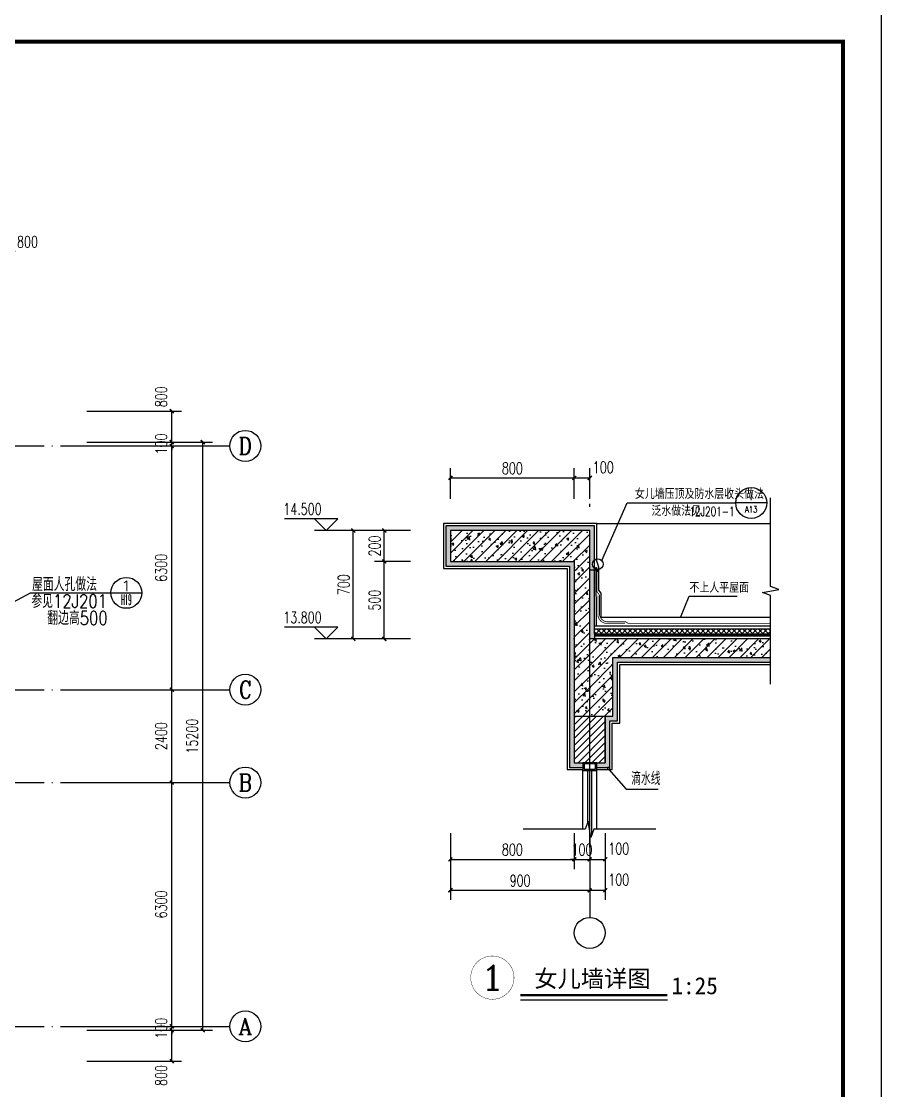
# Model space of a CAD drawing. Extents: x 5904849 to 6011887, y -826029 to -177002.
# Drawn here: x 5942017 to 5964249, y -574480 to -546849 of the extents above; entities that cross this region are included whole.
import ezdxf
from ezdxf.enums import TextEntityAlignment as Align

# ---------------------------------------------------------------- set-up
doc = ezdxf.new("R2010")
doc.units = 0
doc.header["$LTSCALE"] = 1000
doc.header["$MEASUREMENT"] = 0
doc.linetypes.add('DOTE', pattern=[2.4200000000000004, 2, -0.2, 0.02, -0.2])
doc.layers.get('0').update_dxf_attribs({"linetype": 'CONTINUOUS'})
doc.layers.get('Defpoints').update_dxf_attribs({"linetype": 'CONTINUOUS'})
for name, color, linetype in [('AXIS', 3, 'CONTINUOUS'), ('AXIS_TEXT', 7, 'CONTINUOUS'), ('D1-剖段线-105', 105, 'CONTINUOUS'), ('DIM_ELEV', 3, 'CONTINUOUS'), ('DIM_IDEN', 3, 'CONTINUOUS'), ('DIM_LEAD', 3, 'CONTINUOUS'), ('DIM_SYMB', 3, 'CONTINUOUS'), ('DOTE', 252, 'CONTINUOUS'), ('PUB_DIM', 3, 'CONTINUOUS'), ('PUB_TEXT', 7, 'CONTINUOUS'), ('PUB_TITLE', 4, 'CONTINUOUS'), ('WALL', 2, 'CONTINUOUS'), ('WINDOW', 4, 'CONTINUOUS'), ('填充', 251, 'CONTINUOUS'), ('详图粉线', 127, 'CONTINUOUS'), ('防水', 3, 'CONTINUOUS')]:
    doc.layers.add(name, color=color, linetype=linetype)
doc.styles.add('-宋体', font='', dxfattribs={"width": 0.8})
doc.styles.add('_HZTXT', font='txt.shx', dxfattribs={"width": 0.8, "bigfont": 'HZTXT.shx'})
doc.styles.add('_TCH_AXIS', font='COMPLEX', dxfattribs={"bigfont": 'GBCBIG'})
doc.styles.add('_TCH_DIM', font='SIMPLEX', dxfattribs={"bigfont": 'GBCBIG'})
doc.styles.add('_TCH_DIM_T3', font='SIMPLEX', dxfattribs={"width": 0.7058823529411765, "bigfont": 'GBCBIG'})
doc.styles.add('_TCH_LABEL', font='COMPLEX', dxfattribs={"bigfont": 'GBCBIG'})
doc.styles.add('COMP', font='COMPLEX', dxfattribs={"bigfont": 'hztxt'})
doc.styles.add('COMPLEX', font='COMPLEX')
doc.styles.get('-宋体').set_extended_font_data('SimSun')
doc.dimstyles.new('_TCH_ARCH&&100', dxfattribs={"dimtxt": 297.5, "dimasz": 100, "dimexe": 250, "dimexo": 300, "dimgap": 126.25, "dimtad": 1, "dimdec": 0, "dimzin": 0, "dimdsep": 46, "dimtxsty": '_TCH_DIM_T3', "dimblk": 'ARCHTICK', "dimcen": 0.09, "dimclrt": 7, "dimazin": 2, "dimtfac": 1, "dimtdec": 0, "dimtix": 1, "dimtmove": 2, "dimatfit": 3, "dimfxl": 0, "dimtolj": 1, "dimtzin": 0, "dimarcsym": 0})
doc.dimstyles.new('_TCH_ARCH&&25', dxfattribs={"dimtxt": 74.375, "dimasz": 25, "dimexe": 62.5, "dimexo": 75, "dimgap": 25, "dimtad": 1, "dimdec": 0, "dimzin": 0, "dimdsep": 46, "dimtxsty": '_TCH_DIM_T3', "dimblk": 'ARCHTICK', "dimcen": 0.09, "dimclrt": 7, "dimazin": 2, "dimtfac": 1, "dimtdec": 0, "dimtix": 1, "dimtmove": 2, "dimatfit": 3, "dimfxl": 0, "dimtolj": 1, "dimtzin": 0, "dimarcsym": 0})

# ---------------------------------------------------------------- blocks, each defined once
blk = doc.blocks.new('_ArchTick')
at = {"color": 0, "linetype": 'ByBlock', "const_width": 0.4}
blk.add_lwpolyline([(-0.5, -0.5), (0.5, 0.5)], dxfattribs=at)
blk = doc.blocks.new('*D834')
at = {"layer": 'AXIS', "color": 0, "lineweight": -2}
for p, q in [((5943704.3019762, -572919.6496252152), (5946154.3019762, -572919.6496252152)), ((5945904.3019762, -573719.6496252153), (5945904.3019762, -572919.6496252152)), ((5943704.3019762, -573719.6496252153), (5946154.3019762, -573719.6496252153))]:
    blk.add_line(p, q, dxfattribs=at)
at = {"layer": 'Defpoints', "color": 0}
for p in [(5943404.3019762, -572919.6496252152), (5945904.3019762, -572919.6496252152), (5943404.3019762, -573719.6496252153)]:
    blk.add_point(p, dxfattribs=at)
at = {"layer": 'AXIS', "color": 0, "lineweight": -2, "xscale": 100, "yscale": 100, "zscale": 100}
for p, rotation in [((5945904.3019762, -572919.6496252152), 90), ((5945904.3019762, -573719.6496252153), 270)]:
    blk.add_blockref('_ArchTick', p, dxfattribs=dict(at, rotation=rotation))
at = {"layer": 'AXIS', "color": 7, "insert": (5945629.3019762, -574089.6496252153), "char_height": 297.5, "attachment_point": 5, "rotation": 90, "style": '_TCH_DIM_T3'}
blk.add_mtext('\\A1;800', dxfattribs=at)
blk = doc.blocks.new('*D835')
at = {"layer": 'AXIS', "color": 0, "lineweight": -2}
for p, q in [((5945904.3019762, -572819.6496251924), (5945904.3019762, -572719.6496251924)), ((5943704.3019762, -572819.6496251924), (5946154.3019762, -572819.6496251924)), ((5943704.3019762, -572919.6496252152), (5946154.3019762, -572919.6496252152)), ((5945904.3019762, -572919.6496252152), (5945904.3019762, -572819.6496251924)), ((5945904.3019762, -572919.6496252152), (5945904.3019762, -573019.6496252152))]:
    blk.add_line(p, q, dxfattribs=at)
at = {"layer": 'Defpoints', "color": 0}
for p in [(5943404.3019762, -572819.6496251924), (5943404.3019762, -572919.6496252152), (5945904.3019762, -572819.6496251924)]:
    blk.add_point(p, dxfattribs=at)
at = {"layer": 'AXIS', "color": 0, "lineweight": -2, "xscale": 100, "yscale": 100, "zscale": 100}
for p, rotation in [((5945904.3019762, -572819.6496251924), 270), ((5945904.3019762, -572919.6496252152), 90)]:
    blk.add_blockref('_ArchTick', p, dxfattribs=dict(at, rotation=rotation))
at = {"layer": 'AXIS', "color": 7, "insert": (5945629.3019762, -572869.6496252029), "char_height": 297.5, "attachment_point": 5, "rotation": 90, "style": '_TCH_DIM_T3'}
blk.add_mtext('\\A1;100', dxfattribs=at)
blk = doc.blocks.new('*D836')
at = {"layer": 'AXIS', "color": 0, "lineweight": -2}
for p, q in [((5943704.3019762, -566519.6496251924), (5946154.3019762, -566519.6496251924)), ((5945904.3019762, -572819.6496251924), (5945904.3019762, -566519.6496251924)), ((5943704.3019762, -572819.6496251924), (5946154.3019762, -572819.6496251924))]:
    blk.add_line(p, q, dxfattribs=at)
at = {"layer": 'Defpoints', "color": 0}
for p in [(5943404.3019762, -566519.6496251924), (5945904.3019762, -566519.6496251924), (5943404.3019762, -572819.6496251924)]:
    blk.add_point(p, dxfattribs=at)
at = {"layer": 'AXIS', "color": 0, "lineweight": -2, "xscale": 100, "yscale": 100, "zscale": 100}
for p, rotation in [((5945904.3019762, -566519.6496251924), 90), ((5945904.3019762, -572819.6496251924), 270)]:
    blk.add_blockref('_ArchTick', p, dxfattribs=dict(at, rotation=rotation))
at = {"layer": 'AXIS', "color": 7, "insert": (5945629.3019762, -569669.6496251915), "char_height": 297.5, "attachment_point": 5, "rotation": 90, "style": '_TCH_DIM_T3'}
blk.add_mtext('\\A1;6300', dxfattribs=at)
blk = doc.blocks.new('*D837')
at = {"layer": 'AXIS', "color": 0, "lineweight": -2}
for p, q in [((5943704.3019762, -564119.6496251924), (5946154.3019762, -564119.6496251924)), ((5945904.3019762, -566519.6496251924), (5945904.3019762, -564119.6496251924)), ((5943704.3019762, -566519.6496251924), (5946154.3019762, -566519.6496251924))]:
    blk.add_line(p, q, dxfattribs=at)
at = {"layer": 'Defpoints', "color": 0}
for p in [(5943404.3019762, -564119.6496251924), (5945904.3019762, -564119.6496251924), (5943404.3019762, -566519.6496251924)]:
    blk.add_point(p, dxfattribs=at)
at = {"layer": 'AXIS', "color": 0, "lineweight": -2, "xscale": 100, "yscale": 100, "zscale": 100}
for p, rotation in [((5945904.3019762, -564119.6496251924), 90), ((5945904.3019762, -566519.6496251924), 270)]:
    blk.add_blockref('_ArchTick', p, dxfattribs=dict(at, rotation=rotation))
at = {"layer": 'AXIS', "color": 7, "insert": (5945629.3019762, -565319.6496251915), "char_height": 297.5, "attachment_point": 5, "rotation": 90, "style": '_TCH_DIM_T3'}
blk.add_mtext('\\A1;2400', dxfattribs=at)
blk = doc.blocks.new('*D838')
at = {"layer": 'AXIS', "color": 0, "lineweight": -2}
for p, q in [((5943704.3019762, -557819.6496251924), (5946154.3019762, -557819.6496251924)), ((5945904.3019762, -564119.6496251924), (5945904.3019762, -557819.6496251924)), ((5943704.3019762, -564119.6496251924), (5946154.3019762, -564119.6496251924))]:
    blk.add_line(p, q, dxfattribs=at)
at = {"layer": 'Defpoints', "color": 0}
for p in [(5943404.3019762, -557819.6496251924), (5945904.3019762, -557819.6496251924), (5943404.3019762, -564119.6496251924)]:
    blk.add_point(p, dxfattribs=at)
at = {"layer": 'AXIS', "color": 0, "lineweight": -2, "xscale": 100, "yscale": 100, "zscale": 100}
for p, rotation in [((5945904.3019762, -557819.6496251924), 90), ((5945904.3019762, -564119.6496251924), 270)]:
    blk.add_blockref('_ArchTick', p, dxfattribs=dict(at, rotation=rotation))
at = {"layer": 'AXIS', "color": 7, "insert": (5945629.3019762, -560969.6496251915), "char_height": 297.5, "attachment_point": 5, "rotation": 90, "style": '_TCH_DIM_T3'}
blk.add_mtext('\\A1;6300', dxfattribs=at)
blk = doc.blocks.new('*D839')
at = {"layer": 'AXIS', "color": 0, "lineweight": -2}
for p, q in [((5943704.3019762, -557719.6496252152), (5946154.3019762, -557719.6496252152)), ((5943704.3019762, -557819.6496251924), (5946154.3019762, -557819.6496251924)), ((5945904.3019762, -557719.6496252152), (5945904.3019762, -557619.6496252152)), ((5945904.3019762, -557819.6496251924), (5945904.3019762, -557719.6496252152)), ((5945904.3019762, -557819.6496251924), (5945904.3019762, -557919.6496251924))]:
    blk.add_line(p, q, dxfattribs=at)
at = {"layer": 'Defpoints', "color": 0}
for p in [(5943404.3019762, -557719.6496252152), (5943404.3019762, -557819.6496251924), (5945904.3019762, -557719.6496252152)]:
    blk.add_point(p, dxfattribs=at)
at = {"layer": 'AXIS', "color": 0, "lineweight": -2, "xscale": 100, "yscale": 100, "zscale": 100}
for p, rotation in [((5945904.3019762, -557719.6496252152), 270), ((5945904.3019762, -557819.6496251924), 90)]:
    blk.add_blockref('_ArchTick', p, dxfattribs=dict(at, rotation=rotation))
at = {"layer": 'AXIS', "color": 7, "insert": (5945629.3019762, -557769.6496252029), "char_height": 297.5, "attachment_point": 5, "rotation": 90, "style": '_TCH_DIM_T3'}
blk.add_mtext('\\A1;100', dxfattribs=at)
blk = doc.blocks.new('*D840')
at = {"layer": 'AXIS', "color": 0, "lineweight": -2}
for p, q in [((5943704.3019762, -556919.6496252152), (5946154.3019762, -556919.6496252152)), ((5945904.3019762, -557719.6496252152), (5945904.3019762, -556919.6496252152)), ((5943704.3019762, -557719.6496252152), (5946154.3019762, -557719.6496252152))]:
    blk.add_line(p, q, dxfattribs=at)
at = {"layer": 'Defpoints', "color": 0}
for p in [(5943404.3019762, -556919.6496252152), (5945904.3019762, -556919.6496252152), (5943404.3019762, -557719.6496252152)]:
    blk.add_point(p, dxfattribs=at)
at = {"layer": 'AXIS', "color": 0, "lineweight": -2, "xscale": 100, "yscale": 100, "zscale": 100}
for p, rotation in [((5945904.3019762, -556919.6496252152), 90), ((5945904.3019762, -557719.6496252152), 270)]:
    blk.add_blockref('_ArchTick', p, dxfattribs=dict(at, rotation=rotation))
at = {"layer": 'AXIS', "color": 7, "insert": (5945629.3019762, -556549.6496252152), "char_height": 297.5, "attachment_point": 5, "rotation": 90, "style": '_TCH_DIM_T3'}
blk.add_mtext('\\A1;800', dxfattribs=at)
blk = doc.blocks.new('*D841')
at = {"layer": 'AXIS', "color": 0, "lineweight": -2}
for p, q in [((5943704.3019762, -557719.6496252152), (5946954.3019762, -557719.6496252152)), ((5946704.3019762, -572919.6496252152), (5946704.3019762, -557719.6496252152)), ((5943704.3019762, -572919.6496252152), (5946954.3019762, -572919.6496252152))]:
    blk.add_line(p, q, dxfattribs=at)
at = {"layer": 'Defpoints', "color": 0}
for p in [(5943404.3019762, -557719.6496252152), (5946704.3019762, -557719.6496252152), (5943404.3019762, -572919.6496252152)]:
    blk.add_point(p, dxfattribs=at)
at = {"layer": 'AXIS', "color": 0, "lineweight": -2, "xscale": 100, "yscale": 100, "zscale": 100}
for p, rotation in [((5946704.3019762, -557719.6496252152), 90), ((5946704.3019762, -572919.6496252152), 270)]:
    blk.add_blockref('_ArchTick', p, dxfattribs=dict(at, rotation=rotation))
at = {"layer": 'AXIS', "color": 7, "insert": (5946429.3019762, -565319.6496252143), "char_height": 297.5, "attachment_point": 5, "rotation": 90, "style": '_TCH_DIM_T3'}
blk.add_mtext('\\A1;15200', dxfattribs=at)
blk = doc.blocks.new('*D858')
at = {"layer": 'AXIS', "color": 0, "lineweight": -2}
for p, q in [((5941004.3019762, -555019.6496251919), (5941004.3019762, -552569.6496251919)), ((5941804.3019762, -555019.6496251919), (5941804.3019762, -552569.6496251919)), ((5941004.3019762, -552819.6496251919), (5941804.3019762, -552819.6496251919))]:
    blk.add_line(p, q, dxfattribs=at)
at = {"layer": 'Defpoints', "color": 0}
for p in [(5941804.3019762, -552819.6496251919), (5941004.3019762, -555319.6496251919), (5941804.3019762, -555319.6496251919)]:
    blk.add_point(p, dxfattribs=at)
at = {"layer": 'AXIS', "color": 0, "lineweight": -2, "xscale": 100, "yscale": 100, "zscale": 100, "rotation": 180}
blk.add_blockref('_ArchTick', (5941004.3019762, -552819.6496251919), dxfattribs=at)
at = {"layer": 'AXIS', "color": 0, "lineweight": -2, "xscale": 100, "yscale": 100, "zscale": 100}
blk.add_blockref('_ArchTick', (5941804.3019762, -552819.6496251919), dxfattribs=at)
at = {"layer": 'AXIS', "color": 7, "insert": (5942174.3019762, -552544.6496251919), "char_height": 297.5, "attachment_point": 5, "style": '_TCH_DIM_T3'}
blk.add_mtext('\\A1;800', dxfattribs=at)
blk = doc.blocks.new('*D116')
at = {"layer": 'AXIS', "color": 0, "lineweight": -2, "transparency": 16777216}
for p, q in [((820.9150096941739, 2499.380962138996), (589.665009694174, 2499.380962138996)), ((652.1650096941739, 1999.380962136667), (652.165009694174, 2499.380962138996)), ((820.9150096941739, 1999.380962136667), (589.6650096941739, 1999.380962136667))]:
    blk.add_line(p, q, dxfattribs=at)
at = {"layer": 'Defpoints', "color": 0, "transparency": 16777216}
for p in [(652.165009694174, 2499.380962138996), (895.9150096941739, 2499.380962138996), (895.9150096941739, 1999.380962136667)]:
    blk.add_point(p, dxfattribs=at)
at = {"layer": 'AXIS', "color": 0, "lineweight": -2, "transparency": 16777216, "xscale": 25, "yscale": 25, "zscale": 25}
for p, rotation in [((652.165009694174, 2499.380962138996), 90), ((652.1650096941739, 1999.380962136667), 270)]:
    blk.add_blockref('_ArchTick', p, dxfattribs=dict(at, rotation=rotation))
at = {"layer": 'AXIS', "color": 7, "transparency": 16777216, "insert": (589.9775096941736, 2249.380962137831), "char_height": 74.375, "attachment_point": 5, "rotation": 90, "style": '_TCH_DIM_T3'}
blk.add_mtext('\\A1;500', dxfattribs=at)
blk = doc.blocks.new('*D117')
at = {"layer": 'AXIS', "color": 0, "lineweight": -2, "transparency": 16777216}
for p, q in [((820.9150096941739, 2699.380962138996), (589.6650096941739, 2699.380962138996)), ((652.1650096941739, 2499.380962138996), (652.1650096941739, 2699.380962138996)), ((820.9150096941739, 2499.380962138996), (589.6650096941739, 2499.380962138996))]:
    blk.add_line(p, q, dxfattribs=at)
at = {"layer": 'Defpoints', "color": 0, "transparency": 16777216}
for p in [(652.1650096941739, 2699.380962138996), (895.9150096941739, 2699.380962138996), (895.9150096941739, 2499.380962138996)]:
    blk.add_point(p, dxfattribs=at)
at = {"layer": 'AXIS', "color": 0, "lineweight": -2, "transparency": 16777216, "xscale": 25, "yscale": 25, "zscale": 25}
for p, rotation in [((652.1650096941739, 2699.380962138996), 90), ((652.1650096941739, 2499.380962138996), 270)]:
    blk.add_blockref('_ArchTick', p, dxfattribs=dict(at, rotation=rotation))
at = {"layer": 'AXIS', "color": 7, "transparency": 16777216, "insert": (589.9775096941735, 2599.380962138996), "char_height": 74.375, "attachment_point": 5, "rotation": 90, "style": '_TCH_DIM_T3'}
blk.add_mtext('\\A1;200', dxfattribs=at)
blk = doc.blocks.new('*D118')
at = {"layer": 'AXIS', "color": 0, "lineweight": -2, "transparency": 16777216}
for p, q in [((820.9150096941739, 2699.380962138996), (389.665009694174, 2699.380962138996)), ((452.1650096941739, 1999.380962138297), (452.165009694174, 2699.380962138996)), ((820.9150096941739, 1999.380962138297), (389.6650096941739, 1999.380962138297))]:
    blk.add_line(p, q, dxfattribs=at)
at = {"layer": 'Defpoints', "color": 0, "transparency": 16777216}
for p in [(452.165009694174, 2699.380962138996), (895.9150096941739, 2699.380962138996), (895.9150096941739, 1999.380962138297)]:
    blk.add_point(p, dxfattribs=at)
at = {"layer": 'AXIS', "color": 0, "lineweight": -2, "transparency": 16777216, "xscale": 25, "yscale": 25, "zscale": 25}
for p, rotation in [((452.165009694174, 2699.380962138996), 90), ((452.1650096941739, 1999.380962138297), 270)]:
    blk.add_blockref('_ArchTick', p, dxfattribs=dict(at, rotation=rotation))
at = {"layer": 'AXIS', "color": 7, "transparency": 16777216, "insert": (389.9775096941736, 2349.380962138646), "char_height": 74.375, "attachment_point": 5, "rotation": 90, "style": '_TCH_DIM_T3'}
blk.add_mtext('\\A1;700', dxfattribs=at)
blk = doc.blocks.new('_AXISO')
blk.add_circle((0, 0), 0.5)
at = {"layer": 'AXIS_TEXT', "style": 'COMPLEX', "width": 1.041666666666667}
blk.add_attdef('A', text='', height=0.56, dxfattribs=at).set_placement((-0.25, -0.28), (0.25, -0.28), align=Align.FIT)
blk = doc.blocks.new('*D119')
at = {"layer": 'AXIS', "color": 0, "lineweight": -2, "transparency": 16777216}
for p, q in [((1979.65267263446, 743.7477057212964), (1979.65267263446, 512.4977057212964)), ((2079.652672788128, 743.7477057212964), (2079.652672788128, 512.4977057212964)), ((1979.65267263446, 574.9977057212964), (2079.652672788128, 574.9977057212964))]:
    blk.add_line(p, q, dxfattribs=at)
at = {"layer": 'Defpoints', "color": 0, "transparency": 16777216}
for p in [(1979.65267263446, 818.7477057212964), (2079.652672788128, 818.7477057212964), (2079.652672788128, 574.9977057212964)]:
    blk.add_point(p, dxfattribs=at)
at = {"layer": 'AXIS', "color": 0, "lineweight": -2, "transparency": 16777216, "xscale": 25, "yscale": 25, "zscale": 25, "rotation": 180}
blk.add_blockref('_ArchTick', (1979.65267263446, 574.9977057212964), dxfattribs=at)
at = {"layer": 'AXIS', "color": 0, "lineweight": -2, "transparency": 16777216, "xscale": 25, "yscale": 25, "zscale": 25}
blk.add_blockref('_ArchTick', (2079.652672788128, 574.9977057212964), dxfattribs=at)
at = {"layer": 'AXIS', "color": 7, "transparency": 16777216, "insert": (2167.152672788128, 643.7477057212964), "char_height": 74.375, "attachment_point": 5, "style": '_TCH_DIM_T3'}
blk.add_mtext('\\A1;100', dxfattribs=at)
blk = doc.blocks.new('*D120')
at = {"layer": 'AXIS', "color": 0, "lineweight": -2, "transparency": 16777216}
for p, q in [((1879.652672616765, 743.7477057212964), (1879.652672616765, 512.4977057212964)), ((1979.65267263446, 743.7477057212964), (1979.65267263446, 512.4977057212964)), ((1879.652672616765, 574.9977057212964), (1854.652672616765, 574.9977057212964)), ((1879.652672616765, 574.9977057212964), (1979.65267263446, 574.9977057212964)), ((1979.65267263446, 574.9977057212964), (2004.65267263446, 574.9977057212964))]:
    blk.add_line(p, q, dxfattribs=at)
at = {"layer": 'Defpoints', "color": 0, "transparency": 16777216}
for p in [(1879.652672616765, 818.7477057212964), (1979.65267263446, 818.7477057212964), (1979.65267263446, 574.9977057212964)]:
    blk.add_point(p, dxfattribs=at)
at = {"layer": 'AXIS', "color": 0, "lineweight": -2, "transparency": 16777216, "xscale": 25, "yscale": 25, "zscale": 25}
blk.add_blockref('_ArchTick', (1879.652672616765, 574.9977057212964), dxfattribs=at)
at = {"layer": 'AXIS', "color": 0, "lineweight": -2, "transparency": 16777216, "xscale": 25, "yscale": 25, "zscale": 25, "rotation": 180}
blk.add_blockref('_ArchTick', (1979.65267263446, 574.9977057212964), dxfattribs=at)
at = {"layer": 'AXIS', "color": 7, "transparency": 16777216, "insert": (1929.652672625612, 637.1852057212964), "char_height": 74.375, "attachment_point": 5, "style": '_TCH_DIM_T3'}
blk.add_mtext('\\A1;100', dxfattribs=at)
blk = doc.blocks.new('*D121')
at = {"layer": 'AXIS', "color": 0, "lineweight": -2, "transparency": 16777216}
for p, q in [((1079.652672616765, 743.7477057212965), (1079.652672616765, 512.4977057212964)), ((1879.652672616765, 743.7477057212964), (1879.652672616765, 512.4977057212964)), ((1079.652672616765, 574.9977057212964), (1879.652672616765, 574.9977057212964))]:
    blk.add_line(p, q, dxfattribs=at)
at = {"layer": 'Defpoints', "color": 0, "transparency": 16777216}
for p in [(1079.652672616765, 818.7477057212965), (1879.652672616765, 818.7477057212964), (1879.652672616765, 574.9977057212964)]:
    blk.add_point(p, dxfattribs=at)
at = {"layer": 'AXIS', "color": 0, "lineweight": -2, "transparency": 16777216, "xscale": 25, "yscale": 25, "zscale": 25, "rotation": 180}
blk.add_blockref('_ArchTick', (1079.652672616765, 574.9977057212964), dxfattribs=at)
at = {"layer": 'AXIS', "color": 0, "lineweight": -2, "transparency": 16777216, "xscale": 25, "yscale": 25, "zscale": 25}
blk.add_blockref('_ArchTick', (1879.652672616765, 574.9977057212964), dxfattribs=at)
at = {"layer": 'AXIS', "color": 7, "transparency": 16777216, "insert": (1479.652672616765, 637.1852057212964), "char_height": 74.375, "attachment_point": 5, "style": '_TCH_DIM_T3'}
blk.add_mtext('\\A1;800', dxfattribs=at)
blk = doc.blocks.new('*D122')
at = {"layer": 'AXIS', "color": 0, "lineweight": -2, "transparency": 16777216}
for p, q in [((1979.652672632597, 743.7477057212964), (1979.652672632597, 312.4977057212964)), ((2079.652672788128, 743.7477057212964), (2079.652672788128, 312.4977057212964)), ((1979.652672632597, 374.9977057212964), (2079.652672788128, 374.9977057212964))]:
    blk.add_line(p, q, dxfattribs=at)
at = {"layer": 'Defpoints', "color": 0, "transparency": 16777216}
for p in [(1979.652672632597, 818.7477057212964), (2079.652672788128, 818.7477057212964), (2079.652672788128, 374.9977057212964)]:
    blk.add_point(p, dxfattribs=at)
at = {"layer": 'AXIS', "color": 0, "lineweight": -2, "transparency": 16777216, "xscale": 25, "yscale": 25, "zscale": 25, "rotation": 180}
blk.add_blockref('_ArchTick', (1979.652672632597, 374.9977057212964), dxfattribs=at)
at = {"layer": 'AXIS', "color": 0, "lineweight": -2, "transparency": 16777216, "xscale": 25, "yscale": 25, "zscale": 25}
blk.add_blockref('_ArchTick', (2079.652672788128, 374.9977057212964), dxfattribs=at)
at = {"layer": 'AXIS', "color": 7, "transparency": 16777216, "insert": (2167.152672788128, 443.7477057212964), "char_height": 74.375, "attachment_point": 5, "style": '_TCH_DIM_T3'}
blk.add_mtext('\\A1;100', dxfattribs=at)
blk = doc.blocks.new('*D123')
at = {"layer": 'AXIS', "color": 0, "lineweight": -2, "transparency": 16777216}
for p, q in [((1079.652672616765, 743.7477057212965), (1079.652672616765, 312.4977057212964)), ((1979.652672632597, 743.7477057212964), (1979.652672632597, 312.4977057212964)), ((1079.652672616765, 374.9977057212964), (1979.652672632597, 374.9977057212964))]:
    blk.add_line(p, q, dxfattribs=at)
at = {"layer": 'Defpoints', "color": 0, "transparency": 16777216}
for p in [(1079.652672616765, 818.7477057212965), (1979.652672632597, 818.7477057212964), (1979.652672632597, 374.9977057212964)]:
    blk.add_point(p, dxfattribs=at)
at = {"layer": 'AXIS', "color": 0, "lineweight": -2, "transparency": 16777216, "xscale": 25, "yscale": 25, "zscale": 25, "rotation": 180}
blk.add_blockref('_ArchTick', (1079.652672616765, 374.9977057212964), dxfattribs=at)
at = {"layer": 'AXIS', "color": 0, "lineweight": -2, "transparency": 16777216, "xscale": 25, "yscale": 25, "zscale": 25}
blk.add_blockref('_ArchTick', (1979.652672632597, 374.9977057212964), dxfattribs=at)
at = {"layer": 'AXIS', "color": 7, "transparency": 16777216, "insert": (1529.652672624681, 437.1852057212964), "char_height": 74.375, "attachment_point": 5, "style": '_TCH_DIM_T3'}
blk.add_mtext('\\A1;900', dxfattribs=at)
blk = doc.blocks.new('*D124')
at = {"layer": 'AXIS', "color": 0, "lineweight": -2, "transparency": 16777216}
for p, q in [((1879.65267262049, 2904.133797599934), (1879.65267262049, 3101.874881188385)), ((1979.652672635391, 2904.133797599934), (1979.652672635391, 3101.874881188385)), ((1879.65267262049, 3039.374881188385), (1979.652672635391, 3039.374881188385))]:
    blk.add_line(p, q, dxfattribs=at)
at = {"layer": 'Defpoints', "color": 0, "transparency": 16777216}
for p in [(1979.652672635391, 3039.374881188385), (1879.65267262049, 2829.133797599934), (1979.652672635391, 2829.133797599934)]:
    blk.add_point(p, dxfattribs=at)
at = {"layer": 'AXIS', "color": 0, "lineweight": -2, "transparency": 16777216, "xscale": 25, "yscale": 25, "zscale": 25, "rotation": 180}
blk.add_blockref('_ArchTick', (1879.65267262049, 3039.374881188385), dxfattribs=at)
at = {"layer": 'AXIS', "color": 0, "lineweight": -2, "transparency": 16777216, "xscale": 25, "yscale": 25, "zscale": 25}
blk.add_blockref('_ArchTick', (1979.652672635391, 3039.374881188385), dxfattribs=at)
at = {"layer": 'AXIS', "color": 7, "transparency": 16777216, "insert": (2067.152672635391, 3108.124881188385), "char_height": 74.375, "attachment_point": 5, "style": '_TCH_DIM_T3'}
blk.add_mtext('\\A1;100', dxfattribs=at)
blk = doc.blocks.new('*D125')
at = {"layer": 'AXIS', "color": 0, "lineweight": -2, "transparency": 16777216}
for p, q in [((1079.652672616765, 2904.133797599934), (1079.652672616765, 3101.874881188385)), ((1879.65267262049, 2904.133797599934), (1879.65267262049, 3101.874881188385)), ((1079.652672616765, 3039.374881188385), (1879.65267262049, 3039.374881188385))]:
    blk.add_line(p, q, dxfattribs=at)
at = {"layer": 'Defpoints', "color": 0, "transparency": 16777216}
for p in [(1879.65267262049, 3039.374881188385), (1079.652672616765, 2829.133797599934), (1879.65267262049, 2829.133797599934)]:
    blk.add_point(p, dxfattribs=at)
at = {"layer": 'AXIS', "color": 0, "lineweight": -2, "transparency": 16777216, "xscale": 25, "yscale": 25, "zscale": 25, "rotation": 180}
blk.add_blockref('_ArchTick', (1079.652672616765, 3039.374881188385), dxfattribs=at)
at = {"layer": 'AXIS', "color": 0, "lineweight": -2, "transparency": 16777216, "xscale": 25, "yscale": 25, "zscale": 25}
blk.add_blockref('_ArchTick', (1879.65267262049, 3039.374881188385), dxfattribs=at)
at = {"layer": 'AXIS', "color": 7, "transparency": 16777216, "insert": (1479.652672618628, 3101.562381188385), "char_height": 74.375, "attachment_point": 5, "style": '_TCH_DIM_T3'}
blk.add_mtext('\\A1;800', dxfattribs=at)
blk = doc.blocks.new('_INDEX')
blk.add_line((-0.5, 0), (0.5, 0))
blk.add_circle((0, 0), 0.5)
at = {"style": 'COMP'}
for tag, width, p, p2 in [('1', 2.333333333333333, (-0.17, 0.05), (0.17, 0.05)), ('-', 1.166666666666667, (-0.17, -0.39), (0.17, -0.39))]:
    blk.add_attdef(tag, text='', height=0.34, dxfattribs=dict(at, width=width)).set_placement(p, p2, align=Align.FIT)
blk = doc.blocks.new('A$C7E500BB8')
at = {"layer": '填充', "ltscale": 0.5}
h = blk.add_hatch(dxfattribs=at)
h.set_pattern_fill('HONEY', color=1, scale=8, style=0)
h.set_pattern_definition([(0, (-5462541.072624149, 525212.0660388405), (19.05, 10.99852), [12.7, -25.4]), (120, (-5462541.072624149, 525212.0660388405), (-19.04999772403122, 10.99852394209356), [12.69999999999999, -25.39999999999997]), (59.99999999999999, (-5462541.072624149, 525212.0660388405), (2.27596877877545e-06, 21.99704394209355), [-25.4, 12.7])])
edge = h.paths.add_edge_path()
edge.add_line((2009.652672617696, 2089.601049116813), (2009.652672617696, 2455.200442051631))
edge.add_arc((2031.850329891779, 2481.889756160555), 34.71390897122404, 180.0000000003843, 230.2495063165427, ccw=False)
edge.add_arc((2031.850329891779, 2481.88975616009), 34.71390897128731, 129.7504936834573, 179.9999999996157, ccw=False)
edge.add_line((2009.652672617696, 2508.579070269014), (2009.652672617696, 2744.380962138297))
edge.add_line((2009.652672617696, 2744.380962138297), (2009.652672617696, 2729.380962138297))
edge.add_line((2009.652672617696, 2729.380962138297), (1979.652672633529, 2729.380962138297))
edge.add_line((1979.652672633529, 2729.380962138297), (1979.652672633529, 1999.380962138297))
edge.add_line((1979.652672633529, 1999.380962138297), (2009.652672617696, 1999.380962138297))
edge.add_line((2009.652672617696, 1999.380962138297), (2009.652672617696, 2089.601049116813))
h.paths.add_polyline_path([(1979.652672633529, 2729.380962138297), (1049.652672617696, 2729.380962138996), (1049.652672617696, 2469.380962138996), (1849.652672616765, 2469.380962138297), (1849.652672579512, 1169.380962158903), (1934.652672633529, 1169.380962158903), (1934.652672633529, 1199.380962158088), (1879.652672617696, 1199.380962165073), (1879.652672617696, 1499.380962139694), (1879.652672616765, 2499.380962138297), (1079.652672617696, 2499.380962138996), (1079.652672617696, 2699.380962138996), (1979.652672617696, 2699.380962138297)])
h.paths.add_polyline_path([(2109.65267264843, 1469.380962138297), (2159.652672617696, 1469.380962138297), (2159.652672617696, 1849.380962138297), (3148.181492013857, 1849.380962138297), (3148.181492013857, 1879.380962138297), (2129.652672617696, 1879.380962138297), (2129.652672617696, 1499.380962138297), (2079.652672751807, 1499.380962138297), (2079.652672787197, 1199.380962139694), (2024.652672633529, 1199.380962146679), (2024.652672633529, 1169.380962165073), (2109.65267264843, 1169.380962165073)])
at = {"layer": '填充'}
h = blk.add_hatch(dxfattribs=at)
h.set_pattern_fill('钢筋混凝土', color=256, scale=20, style=0)
h.set_pattern_definition([(45, (-5462541.072624149, 525212.0660388405), (-35.35533905932738, 35.35533905932738), []), (49.99999999999999, (-5462541.072624149, 525212.0660388405), (143.4520365201507, -12.55042699651902), [15, -165]), (355, (-5462541.072624149, 525212.0660388405), (-27.7502667226, 150.4384267400024), [12, -132]), (100.4514, (-5462529.118288149, 525211.0201708404), (115.7018763428043, 137.8879084121907), [12.748038, -140.2284224]), (46.18420000000002, (-5462541.072624149, 525252.0660388405), (213.4482097251289, -33.10380286580362), [22.49999999999998, -247.4999999999998]), (96.6356, (-5462523.285275149, 525249.3073774404), (186.9325411097407, 194.8235741800883), [19.1220576, -210.3426]), (351.1842, (-5462541.072624149, 525252.0660388405), (186.9323890267254, 194.8237201850649), [18, -198]), (21, (-5462521.072624149, 525242.0660388405), (119.3814104236923, -80.52377813306776), [15, -165]), (326.0000000000001, (-5462521.072624149, 525242.0660388405), (48.66306638431634, 145.0300090093706), [12, -132]), (71.4514, (-5462511.124177549, 525235.3557176405), (168.044525716298, 64.50609934199048), [12.748038, -140.2284224]), (37.50000000000001, (-5462541.072624149, 525212.0660388405), (2.431971063458134, 66.5787707662623), [0, -130.4, 0, -134, 0, -132.5]), (7.499999999999999, (-5462541.072624149, 525212.0660388405), (52.61390748842972, 78.88234237647205), [0, -76.39999999999999, 0, -127.4, 0, -50.5]), (327.5, (-5462585.672624148, 525212.0660388405), (106.7644872344818, -4.510974346875951), [0, -50, 0, -156, 0, -207]), (317.5, (-5462605.672624148, 525212.0660388405), (116.6372338684772, 20.02099646646354), [0, -65, 0, -103.6, 0, -147])])
h.paths.add_polyline_path([(1979.652672633529, 1999.380962138297), (1979.652672633529, 1499.380962138297), (2129.652672617696, 1499.380962138297), (2129.652672617696, 1879.380962138297), (3148.181492013857, 1879.380962138297), (3148.181492013857, 1999.380962138297)])
h.paths.add_polyline_path([(1979.652672617696, 1999.380962138297), (1979.652672617696, 2699.380962138297), (1079.652672617696, 2699.380962138996), (1079.652672617696, 2499.380962138996), (1879.652672616765, 2499.380962138297), (1879.652672617696, 1499.380962138297), (1979.652672633529, 1499.380962138297)])
h = blk.add_hatch(dxfattribs=at)
h.set_pattern_fill('ANSI37,_O', color=1, scale=15)
h.set_pattern_definition([(135, (2055226.568502928, 1124589.484420585), (16.83798022700466, 16.83798022700466), []), (45.00000000000001, (2055226.568502928, 1124589.484420585), (16.83798022700466, -16.83798022700466), [])])
h.paths.add_polyline_path([(3148.181492012925, 2029.380961637245), (3148.181492013857, 2064.380961636896), (2009.652672617696, 2064.380961637013), (2009.652672618628, 2029.380961637013)])
h = blk.add_hatch(dxfattribs=at)
h.set_pattern_fill('ANSI31', color=256, scale=20, style=0)
h.set_pattern_definition([(45, (-5462541.072624149, 525212.0660388405), (-22.45064030267288, 22.45064030267288), [])])
h.paths.add_polyline_path([(2079.65267264843, 1499.380962138297), (1979.652672633529, 1499.380962138297), (1979.652672633529, 1199.3809621525), (2024.652672633529, 1199.3809621525), (2079.65267264843, 1199.380962139694)])
h.paths.add_polyline_path([(1979.652672633529, 1499.380962138297), (1879.652672617696, 1499.380962138297), (1879.652672617696, 1199.380962165073), (1979.652672633529, 1199.380962152383)])
at = {"layer": 'AXIS'}
blk.add_line((1979.652672633529, 652.4632718160283), (1979.652672633529, 199.9977057212964), dxfattribs=at)
at = {"layer": 'D1-剖段线-105'}
blk.add_line((2024.652672601864, 2744.380962138996), (3148.181492013857, 2744.380962139112), dxfattribs=at)
blk.add_lwpolyline([(2109.65267264843, 1169.380962165073), (2095.089940182865, 1169.380962165073), (2095.089940182865, 1154.380962165073), (2109.65267264843, 1154.380962165073)], close=True, dxfattribs=at)
at = {"layer": 'DIM_ELEV'}
for p, q in [((352.1650096941739, 2774.380962139461), (7.499728122493252, 2774.380962139461)), ((277.1650096941739, 2699.380962139461), (202.1650096941739, 2774.380962139461)), ((277.1650096941739, 2699.380962139461), (352.1650096941739, 2774.380962139461)), ((452.1650096941739, 2699.380962139461), (202.1650096941739, 2699.380962139461)), ((352.1650096941739, 2074.380962138763), (7.499728122493252, 2074.380962138763)), ((277.1650096941739, 1999.380962138763), (202.1650096941739, 2074.380962138763)), ((277.1650096941739, 1999.380962138763), (352.1650096941739, 2074.380962138763)), ((452.1650096941739, 1999.380962138763), (202.1650096941739, 1999.380962138763))]:
    blk.add_line(p, q, dxfattribs=at)
at = {"layer": 'DIM_LEAD'}
for p, q in [((2102.371306415647, 1154.380962165073), (2215.660945700482, 1028.891406376846)), ((2215.660945700482, 1028.891406376846), (2421.722512796056, 1028.891406376846))]:
    blk.add_line(p, q, dxfattribs=at)
at = {"layer": 'DIM_SYMB', "color": 0}
for points in [[(3148.181492013857, 1707.053755006753), (3148.181492013857, 2280.500234846026), (3095.681492013857, 2299.608672145001), (3200.681492013857, 2318.12300511939), (3148.181492013857, 2336.750234846026), (3148.181492013857, 2910.196714685299)], [(2406.954021556303, 769.0981524242088), (2006.790808359161, 769.0981524242088), (1987.682371060185, 716.5981524242088), (1969.168038085797, 821.5981524242088), (1950.540808359161, 769.0981524242088), (1550.377595162019, 769.0981524242089)]]:
    blk.add_lwpolyline(points, dxfattribs=at)
at = {"layer": 'DOTE', "linetype": 'DOTE'}
blk.add_line((1979.652672633529, 652.4632718160283), (1979.652672633529, 2881.40863447357), dxfattribs=at)
at = {"layer": 'PUB_DIM'}
for p, q in [((2057.778173698112, 2504.972268837737), (2221.512506779283, 2877.290324825095)), ((2221.512506779283, 2877.290324825095), (2923.02408123482, 2877.290324825095)), ((3123.02408123482, 2877.290324825095), (2923.02408123482, 2877.290324825095)), ((2566.471982294694, 2137.622256170958), (2621.118062783033, 2276.214539787965)), ((2621.118062783033, 2276.214539787965), (2931.782468900084, 2276.214539787965))]:
    blk.add_line(p, q, dxfattribs=at)
for centre, radius in [((3023.02408123482, 2877.290324825095), 100), ((2031.850329890847, 2481.889756160323), 34.71390897044125)]:
    blk.add_circle(centre, radius, dxfattribs=at)
at = {"layer": 'WALL'}
for p, q in [((1879.652672617696, 1499.380962139694), (1879.652672617696, 1199.380962165073)), ((1879.652672617696, 1499.380962139694), (1879.652672617696, 1199.380962165073)), ((2079.65267264843, 1499.380962139694), (2079.65267264843, 1199.380962165073)), ((2079.652672751807, 1499.380962139694), (2079.652672787197, 1199.380962165073)), ((1879.652672617696, 1199.380962165073), (2079.652672649361, 1199.380962165073)), ((1879.652672617696, 1199.380962165073), (2079.652672778815, 1199.380962165073)), ((1879.652672778815, 1199.380962165073), (2079.652672778815, 1199.380962165073))]:
    blk.add_line(p, q, dxfattribs=at)
for points in [[(3148.181492013857, 1999.380962138297), (1979.652672617696, 1999.380962138297), (1979.652672617696, 2699.380962138297), (1079.652672617696, 2699.380962138996), (1079.652672617696, 2499.380962138996), (1879.652672616765, 2499.380962138297), (1879.652672617696, 1499.380962138297), (2129.652672617696, 1499.380962138297), (2129.652672617696, 1879.380962138297), (3148.181492013857, 1879.380962138297)], [(1879.652672617696, 1499.380962139694), (1879.652672617696, 1199.380962165073), (2079.652672787197, 1199.380962139694), (2079.65267264843, 1499.380962139694)]]:
    blk.add_lwpolyline(points, dxfattribs=at)
at = {"layer": 'WINDOW'}
for p, q in [((1934.652672633529, 769.0981524242088), (1934.652672633529, 1149.380109281512)), ((1967.152672630735, 815.917936526821), (1967.152672629803, 1149.380109281512)), ((1992.152672633529, 728.8802050547674), (1992.152672633529, 1149.380109281512)), ((2024.652672633529, 769.0981524242088), (2024.652672633529, 1149.380109281512))]:
    blk.add_line(p, q, dxfattribs=at)
for points in [[(2024.652672633529, 1199.3809621525), (1934.652672633529, 1199.3809621525), (1934.652672633529, 1149.3809621525), (2024.652672633529, 1149.3809621525)], [(2016.652672633529, 1191.3809621525), (1942.652672633529, 1191.3809621525), (1942.652672633529, 1157.3809621525), (2016.652672633529, 1157.3809621525)]]:
    blk.add_lwpolyline(points, close=True, dxfattribs=at)
at = {"layer": '填充'}
for p, q in [((2032.892941949889, 2442.550823791418, 3.19318053e-08), (1982.949716187082, 2442.550823791418, 3.19318053e-08)), ((2018.80524178315, 2461.568766494282), (2020.227348690853, 2084.380961636547)), ((2032.892941949889, 2451.999475063989, 3.19318053e-08), (2032.892941949889, 2433.102172516054, 3.19318053e-08))]:
    blk.add_line(p, q, dxfattribs=at)
blk.add_arc((2025.601239030249, 2442.550823790254, 3.19318053e-08), 11.93507194625653, 307.6580483289603, 52.34195167103967, dxfattribs=at)
at = {"layer": '详图粉线'}
for p, q in [((2009.652672617696, 2084.380961637013), (3148.181492013857, 2084.380961637013)), ((2052.982766408473, 2139.380961631425), (3148.181492013857, 2139.380961631425)), ((2009.652672617696, 2064.380961637013), (3148.181492013857, 2064.380961637013)), ((2009.652672617696, 2029.380961637013), (3148.181492013857, 2029.380961637245)), ((2009.652672617696, 2029.380962138297), (2009.652672617696, 1999.380962138297)), ((3148.181492013857, 2019.380962138297), (2009.652672617696, 2019.380962132011)), ((2009.652672617696, 2019.380961637478), (3148.181492013857, 2019.380961637711))]:
    blk.add_line(p, q, dxfattribs=at)
for points in [[(2024.652672617696, 2502.210745826596), (2024.652672617696, 2744.380962138297), (1034.652672617696, 2744.380962138996), (1034.652672617696, 2454.380962138996), (1834.652672616765, 2454.380962138297), (1834.652672579512, 1154.380962158903), (1934.652672633529, 1154.380962158903)], [(2009.652672617696, 2429.380962137599), (2009.652672617696, 2729.380962138297), (1049.652672617696, 2729.380962138996), (1049.652672617696, 2469.380962138996), (1849.652672616765, 2469.380962138297), (1849.652672579512, 1169.380962158903), (1934.652672633529, 1169.380962158903)], [(3148.181492013857, 2029.380962138297), (2009.652672617696, 2029.380962138297), (2009.652672617696, 2550.541821828112)], [(2052.982766408473, 2139.380961631425), (2052.982766408473, 2294.387765437365), (2039.047987163067, 2313.976721539162), (2039.047987163067, 2461.568766494282), (2024.652672617696, 2502.210745826596)], [(2052.982766408473, 2139.380961631425), (2052.982766408473, 2294.387765437365), (2039.047987163067, 2313.976721539162), (2039.047987163067, 2461.568766494282)], [(2109.65267264843, 1469.380962138297), (2159.652672617696, 1469.380962138297), (2159.652672617696, 1849.380962138297), (3148.181492013857, 1849.380962138297)], [(2124.65267264843, 1454.380962138297), (2174.652672617696, 1454.380962138297), (2174.652672617696, 1834.380962138297), (3148.181492013857, 1834.380962138297)], [(2024.652672633529, 1169.380962165073), (2109.65267264843, 1169.380962165073), (2109.65267264843, 1469.380962138297)], [(2024.652672633529, 1154.380962165073), (2124.65267264843, 1154.380962165073), (2124.65267264843, 1454.380962138297)]]:
    blk.add_lwpolyline(points, dxfattribs=at)
at = {"layer": '防水', "const_width": 5}
blk.add_lwpolyline([(2042.580887128599, 2281.613884840626), (2026.767058421858, 2303.844333624933), (2026.767058421858, 2461.568766494282)], dxfattribs=at)
for points in [[(2032.580887128599, 2280.266559083946), (2032.580887128599, 2149.380961630959, 0.3750113389037741), (2092.580887128599, 2099.380961630959), (2207.061720756814, 2099.380961630959)], [(2042.580887128599, 2281.613884840626), (2042.580887128599, 2154.380961630959, 0.3905242917512695), (2102.580887128599, 2109.380961630959), (2212.308270163834, 2109.380961630959), (2228.520210854709, 2099.380961630959), (3148.181492013857, 2099.380961630959)]]:
    blk.add_lwpolyline(points, format="xyb", dxfattribs=at)
at = {"layer": 'AXIS', "xscale": 200, "yscale": 200, "zscale": 200}
blk.add_blockref('_AXISO', (1979.652672633529, 99.99770572129637), dxfattribs=at)
at = {"layer": 'PUB_TEXT', "style": '_TCH_DIM'}
for s, height, p in [('女儿墙压顶及防水层收头做法', 67.5177304964539, (2271.279400383122, 2902.758409931557)), ('泛水做法见', 67.5177304964539, (2378.279400383122, 2792.992452484672)), ('不上人平屋面', 67.5177304964539, (2624.080341240391, 2297.214539787965)), ('滴水线', 84.39716312056737, (2247.653363859885, 1055.141406376846))]:
    blk.add_text(s, height=height, dxfattribs=at).set_placement(p)
at = {"layer": 'PUB_TEXT', "style": 'COMPLEX'}
for s, height, width, p, p2 in [('1', 54.26930121940898, 0.5185185185226685, (3016.99415887706, 2895.509818187216), (3029.054003592581, 2895.509818187216)), ('A13', 40.76368004568167, 0.8215205279725368, (2983.157176528126, 2816.148322208552), (3062.890985940583, 2816.148322208552))]:
    blk.add_text(s, height=height, dxfattribs=dict(at, width=width)).set_placement(p, p2, align=Align.FIT)
at = {"layer": 'PUB_TEXT', "style": '_TCH_DIM', "width": 0.7058823529411765}
for s, height, p in [('14.500', 74.375, (-0.0002718775067353498, 2800.630962139461)), ('12J201-1', 59.5, (2624.02408123482, 2792.992452484672)), ('13.800', 74.375, (-0.0002718775067353498, 2100.630962138763))]:
    blk.add_text(s, height=height, dxfattribs=at).set_placement(p)
at = {"layer": 'AXIS'}
for p1, p2, distance, picture, middle in [((1079.652672616765, 2829.133797599934), (1879.65267262049, 2829.133797599934), 210.24108358845115, '*D125', (1479.652672618628, 3101.562381188385)), ((895.9150096941739, 1999.380962138297), (895.9150096941739, 2699.380962138996), 443.74999999999994, '*D118', (389.9775096941736, 2349.380962138646)), ((895.9150096941739, 2499.380962138996), (895.9150096941739, 2699.380962138996), 243.75, '*D117', (589.9775096941735, 2599.380962138996)), ((895.9150096941739, 1999.380962136667), (895.9150096941739, 2499.380962138996), 243.7499999999999, '*D116', (589.9775096941736, 2249.380962137831)), ((1079.652672616765, 818.7477057212965), (1879.652672616765, 818.7477057212964), -243.75, '*D121', (1479.652672616765, 637.1852057212964)), ((1079.652672616765, 818.7477057212965), (1979.652672632597, 818.7477057212964), -443.7499999999999, '*D123', (1529.652672624681, 437.1852057212964)), ((1879.652672616765, 818.7477057212964), (1979.65267263446, 818.7477057212964), -243.75, '*D120', (1929.652672625612, 637.1852057212964))]:
    dim = blk.add_aligned_dim(p1=p1, p2=p2, distance=distance, dimstyle='_TCH_ARCH&&25', dxfattribs=at)
    dim.commit()
    dim.dimension.update_dxf_attribs({"geometry": picture, "text_midpoint": middle})
for base, p1, p2, picture, middle in [((1979.652672635391, 3039.374881188385), (1879.65267262049, 2829.133797599934), (1979.652672635391, 2829.133797599934), '*D124', (2067.152672635391, 3108.124881188385)), ((2079.652672788128, 574.9977057212964), (1979.65267263446, 818.7477057212964), (2079.652672788128, 818.7477057212964), '*D119', (2167.152672788128, 643.7477057212964)), ((2079.652672788128, 374.9977057212964), (1979.652672632597, 818.7477057212964), (2079.652672788128, 818.7477057212964), '*D122', (2167.152672788128, 443.7477057212964))]:
    dim = blk.add_linear_dim(base=base, p1=p1, p2=p2, angle=0, dimstyle='_TCH_ARCH&&25', dxfattribs=at)
    dim.commit()
    dim.dimension.update_dxf_attribs({"geometry": picture, "text_midpoint": middle, "dimtype": 129})

msp = doc.modelspace()

# ---------------------------------------------------------------- linework, layer by layer
at = {"layer": 'AXIS', "color": 0}
for p, q in [((5943404.3019762, -557819.6496251924), (5947404.3019762, -557819.6496251924)), ((5943404.3019762, -564119.6496251924), (5947404.3019762, -564119.6496251924)), ((5943404.3019762, -566519.6496251924), (5947404.3019762, -566519.6496251924)), ((5943404.3019762, -572819.6496251924), (5947404.3019762, -572819.6496251924))]:
    msp.add_line(p, q, dxfattribs=at)
at = {"layer": 'DIM_IDEN', "const_width": 10}
msp.add_lwpolyline([(5954749.028425394, -571560.6972862376, 1), (5953629.028425394, -571560.6972862376, 1)], format="xyb", close=True, dxfattribs=at)
at = {"layer": 'DOTE', "linetype": 'DOTE'}
for p, q in [((5916404.301976199, -557819.6496252152), (5943404.301976206, -557819.6496252152)), ((5916404.301976198, -564119.6496252152), (5943404.301976203, -564119.6496252152)), ((5916404.301976198, -566519.6496252152), (5943404.301976202, -566519.6496252152)), ((5916404.301976199, -572819.6496252152), (5943404.3019762, -572819.6496252152))]:
    msp.add_line(p, q, dxfattribs=at)
at = {"layer": 'PUB_DIM'}
msp.add_lwpolyline([(5938904.301976206, -563419.6496252121), (5942250.70728353, -561616.3396905374), (5944328.976298656, -561616.3396905374)], dxfattribs=at)
at = {"layer": 'PUB_TEXT', "const_width": 56}
msp.add_lwpolyline([(5954912.993865712, -572013.0784387361), (5958713.880796532, -572013.0784387361)], dxfattribs=at)
at = {"layer": 'PUB_TEXT'}
msp.add_lwpolyline([(5954912.993865712, -572133.0784387361), (5958713.880796532, -572133.0784387361)], dxfattribs=at)
at = {"layer": 'PUB_TITLE', "color": 4}
msp.add_lwpolyline([(5904849.369062586, -588373.8610406932), (5964249.369062586, -588373.8610406932), (5964249.369062586, -546373.8610406932), (5904849.369062586, -546373.8610406932)], close=True, dxfattribs=at)
at = {"layer": 'PUB_TITLE', "color": 4, "const_width": 100}
msp.add_lwpolyline([(5907349.369062586, -587373.8610406932), (5963249.369062586, -587373.8610406932), (5963249.369062586, -547373.8610406932), (5907349.369062586, -547373.8610406932)], close=True, dxfattribs=at)

# ---------------------------------------------------------------- block references
at = {"color": 0, "xscale": 4, "yscale": 4, "zscale": 4}
msp.add_blockref('A$C7E500BB8', (5948787.191809559, -570803.3566612974), dxfattribs=at)
at = {"layer": 'AXIS', "color": 0}
ref = msp.add_blockref('_AXISO', (5947804.3019762, -557819.6496251924), dxfattribs=dict(at, xscale=800, yscale=800, zscale=800))
ref.add_attrib('A', 'D', dxfattribs={"layer": 'AXIS_TEXT', "color": 0, "height": 435.2571275961919, "style": '_TCH_AXIS'}).set_placement((5947628.126472173, -558037.2781889905), (5947980.477480227, -558037.2781889905), align=Align.FIT)
ref = msp.add_blockref('_AXISO', (5947804.3019762, -564119.6496251924), dxfattribs=dict(at, xscale=800, yscale=800, zscale=800))
ref.add_attrib('A', 'C', dxfattribs={"layer": 'AXIS_TEXT', "color": 0, "height": 455.6907438757716, "style": '_TCH_AXIS'}).set_placement((5947641.555281959, -564347.4949971302), (5947967.048670441, -564347.4949971302), align=Align.FIT)
ref = msp.add_blockref('_AXISO', (5947804.3019762, -566519.6496251924), dxfattribs=dict(at, xscale=800, yscale=800, zscale=800))
ref.add_attrib('A', 'B', dxfattribs={"layer": 'AXIS_TEXT', "color": 0, "height": 435.2571275961919, "style": '_TCH_AXIS'}).set_placement((5947628.126472173, -566737.2781889905), (5947980.477480227, -566737.2781889905), align=Align.FIT)
ref = msp.add_blockref('_AXISO', (5947804.3019762, -572819.6496251924), dxfattribs=dict(at, xscale=800, yscale=800, zscale=800))
ref.add_attrib('A', 'A', dxfattribs={"layer": 'AXIS_TEXT', "color": 0, "height": 425.1836973245661, "style": '_TCH_AXIS'}).set_placement((5947622.080391632, -573032.2414738546), (5947986.523560768, -573032.2414738546), align=Align.FIT)
at = {"layer": 'PUB_DIM'}
ref = msp.add_blockref('_INDEX', (5944728.976298656, -561616.3396905374), dxfattribs=dict(at, xscale=800, yscale=800, zscale=800))
ref.add_attrib('1', '1', dxfattribs={"layer": '0', "height": 272, "style": 'COMP', "width": 2.333333333333333}).set_placement((5944592.976298656, -561576.3396905374), (5944864.976298656, -561576.3396905374), align=Align.FIT)
ref.add_attrib('-', 'H19', dxfattribs={"layer": '0', "height": 272, "style": 'COMP', "width": 0.3962264150943396}).set_placement((5944592.976298656, -561928.3396905374), (5944864.976298656, -561928.3396905374), align=Align.FIT)

# ---------------------------------------------------------------- texts
at = {"layer": 'PUB_DIM', "style": '_HZTXT', "width": 0.8}
for s, p in [('屋面人孔做法', (5942291.969825223, -561569.9084083864, 3968.101657349999)), ('参见12J201', (5942274.737215387, -562006.6443821418, 3968.101657349999)), ('翻边高500', (5942685.918317748, -562442.0950629676, 3968.101657349999))]:
    msp.add_text(s, height=350, dxfattribs=at).set_placement(p)
at = {"layer": 'PUB_TEXT', "style": '_TCH_LABEL', "width": 2.333333333331153}
msp.add_text('1', height=633.5676759431469, dxfattribs=at).set_placement((5953872.244587422, -571877.4811242092), (5954505.812263365, -571877.4811242092), align=Align.FIT)
at = {"layer": 'PUB_TEXT', "style": '-宋体'}
for s, p in [('女儿墙详图', (5955275.595698054, -571806.6784387362)), ('1:25', (5958818.86361336, -571989.6569039185))]:
    msp.add_text(s, height=440, dxfattribs=at).set_placement(p)

# ---------------------------------------------------------------- dimensions: what is measured, and where the dimension line sits
at = {"layer": 'AXIS', "color": 0}
for base, p1, p2, angle, picture, middle in [((5941804.3019762, -552819.6496251919), (5941004.3019762, -555319.6496251919), (5941804.3019762, -555319.6496251919), 0, '*D858', (5942174.3019762, -552544.6496251919)), ((5945904.3019762, -556919.6496252152), (5943404.3019762, -557719.6496252152), (5943404.3019762, -556919.6496252152), 90, '*D840', (5945629.3019762, -556549.6496252152)), ((5945904.3019762, -572919.6496252152), (5943404.3019762, -573719.6496252153), (5943404.3019762, -572919.6496252152), 90, '*D834', (5945629.3019762, -574089.6496252153))]:
    dim = msp.add_linear_dim(base=base, p1=p1, p2=p2, angle=angle, dimstyle='_TCH_ARCH&&100', dxfattribs=at)
    dim.commit()
    dim.dimension.update_dxf_attribs({"geometry": picture, "text_midpoint": middle, "dimtype": 129})
for p1, p2, distance, picture, middle in [((5943404.3019762, -557819.6496251924), (5943404.3019762, -557719.6496252152), -2500, '*D839', (5945629.3019762, -557769.6496252029)), ((5943404.3019762, -572919.6496252152), (5943404.3019762, -557719.6496252152), -3300, '*D841', (5946429.3019762, -565319.6496252143)), ((5943404.3019762, -564119.6496251924), (5943404.3019762, -557819.6496251924), -2500, '*D838', (5945629.3019762, -560969.6496251915)), ((5943404.3019762, -566519.6496251924), (5943404.3019762, -564119.6496251924), -2500, '*D837', (5945629.3019762, -565319.6496251915)), ((5943404.3019762, -572819.6496251924), (5943404.3019762, -566519.6496251924), -2500, '*D836', (5945629.3019762, -569669.6496251915)), ((5943404.3019762, -572919.6496252152), (5943404.3019762, -572819.6496251924), -2500, '*D835', (5945629.3019762, -572869.6496252029))]:
    dim = msp.add_aligned_dim(p1=p1, p2=p2, distance=distance, dimstyle='_TCH_ARCH&&100', dxfattribs=at)
    dim.commit()
    dim.dimension.update_dxf_attribs({"geometry": picture, "text_midpoint": middle})

doc.saveas('drawing.dxf')
